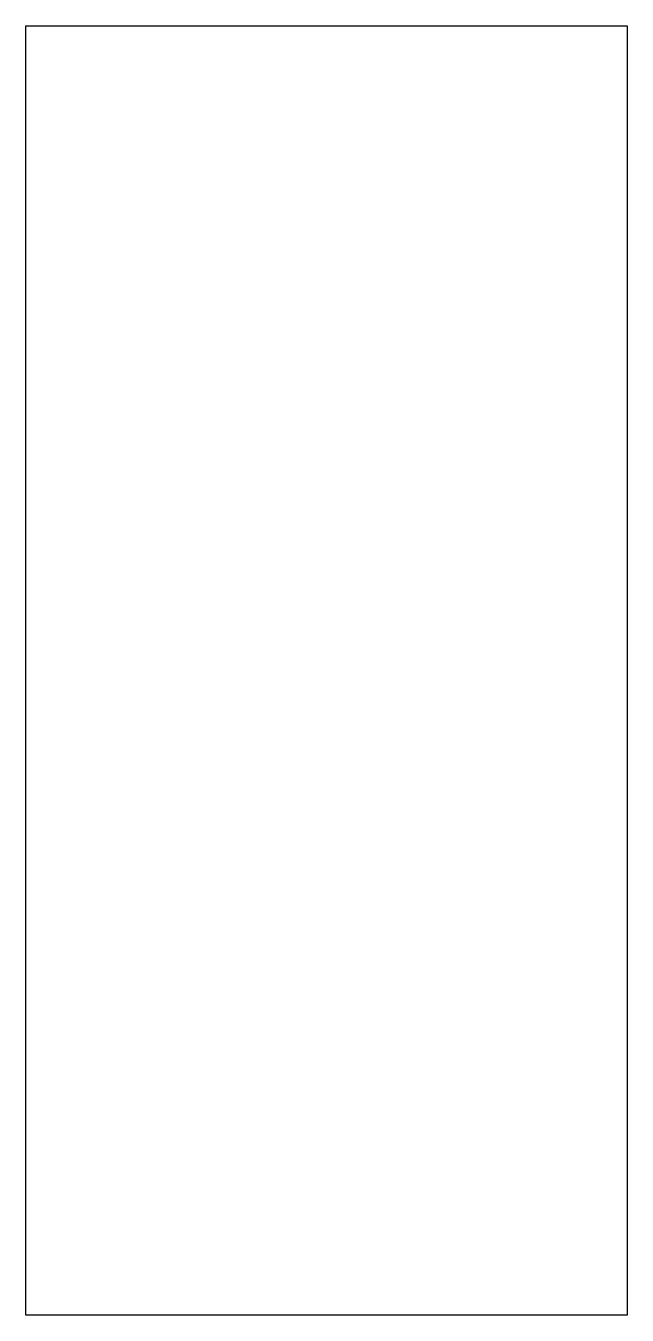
# Model space of a CAD drawing. Extents: x -7 to 7, y -15 to 15.
import ezdxf

# ---------------------------------------------------------------- set-up
doc = ezdxf.new("R2010")
doc.units = 0

msp = doc.modelspace()

# ---------------------------------------------------------------- linework, layer by layer
msp.add_lwpolyline([(-7, 15), (7, 15), (7, -15), (-7, -15), (-7, 15)], close=True)

doc.saveas('drawing.dxf')
